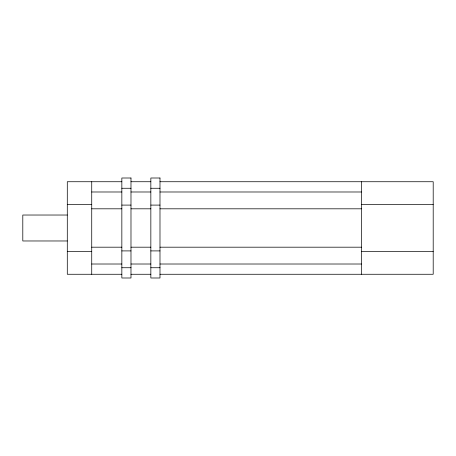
<?xml version="1.0" encoding="UTF-8"?>
<svg xmlns="http://www.w3.org/2000/svg" width="456" height="456" viewBox="0 0 456 456"><rect width="100%" height="100%" fill="white"/><g stroke="black" fill="none" stroke-linecap="round" stroke-linejoin="round"><path stroke-width="0.68" d="M121.843 181.733L67.294 181.733L67.294 274.267L121.843 274.267M130.986 181.733L150.845 181.733M159.988 181.733L433.2 181.733L433.2 274.267L159.988 274.267M121.843 188.265L130.986 188.265M150.845 188.265L159.988 188.265M91.73 191.987L121.843 191.987M130.986 191.987L150.845 191.987M159.988 191.987L361.437 191.987M67.294 204.567L91.73 204.567M361.437 204.567L433.2 204.567M121.843 205.092L130.986 205.092M150.845 205.092L159.988 205.092M91.73 208.814L121.843 208.814M130.986 208.814L150.845 208.814M159.988 208.814L361.437 208.814M67.294 215.027L22.8 215.027L22.8 240.973L67.294 240.973M91.73 247.186L121.843 247.186M130.986 247.186L150.845 247.186M159.988 247.186L361.437 247.186M121.843 250.908L130.986 250.908M150.845 250.908L159.988 250.908M67.294 251.433L91.73 251.433M361.437 251.433L433.2 251.433M91.73 264.013L121.843 264.013M130.986 264.013L150.845 264.013M159.988 264.013L361.437 264.013M121.843 267.735L130.986 267.735M150.845 267.735L159.988 267.735M130.986 274.267L150.845 274.267M361.437 181.733L361.437 274.267M91.73 181.733L91.73 274.267M130.986 178.005L121.843 178.005L121.843 277.995L130.986 277.995L130.986 178.005M159.988 178.005L150.845 178.005L150.845 277.995L159.988 277.995L159.988 178.005"/></g></svg>
